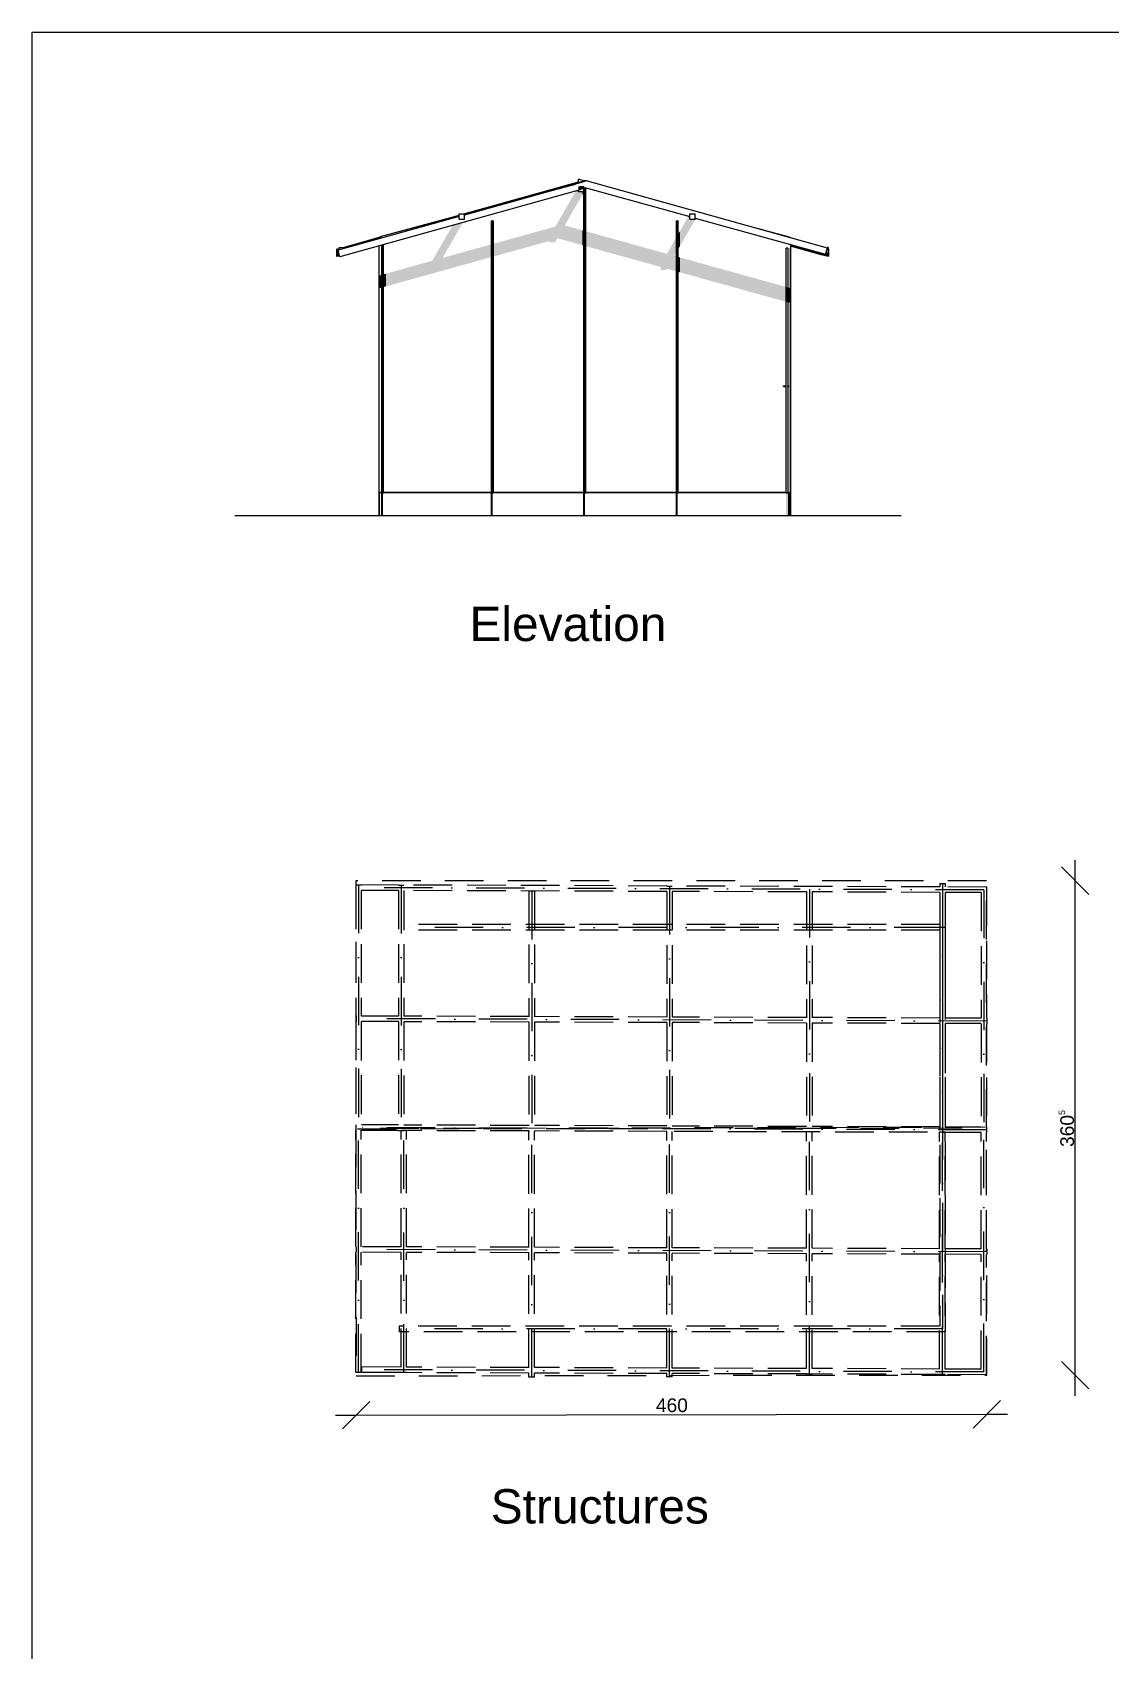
# Model space of a CAD drawing. Extents: x 4998 to 29504, y 981 to 19512.
# Drawn here: x 4998 to 12850, y 7724 to 19512 of the extents above; entities that cross this region are included whole.
import ezdxf

# ---------------------------------------------------------------- set-up
doc = ezdxf.new("R2010")
doc.units = 0
doc.header["$MEASUREMENT"] = 0
for name, pattern in [('Lignes cachées', [391.222223, 282.222223, -109]), ('Points tirets', [670.277762, 352.777767, -176.388884, 0, -141.111112]), ('Tirets', [458.610928, 282.222247, -176.388681])]:
    doc.linetypes.add(name, pattern=pattern)
for name, color, linetype, lineweight in [('A01_Esquisses.A_No_stylo__1', 7, 'Continuous', 5), ('A01_Esquisses.A_No_stylo__10', 134, 'Continuous', 5), ('B08_Murs ext_ Périphériques.B_No_stylo__161', 1, 'Continuous', 15)]:
    doc.layers.add(name, color=color, linetype=linetype, lineweight=lineweight)
for name, color, linetype, lineweight, true_color in [('B03_Constr_ Poteaux.B_No_stylo__189', 7, 'Continuous', 5, 0xb3b3b3), ('B03_Constr_ Poteaux.B_No_stylo__88', 7, 'Continuous', 13, 0xfd4435), ('B08_Murs ext_ Périphériques.B_No_stylo__189', 7, 'Continuous', 5, 0xb3b3b3), ('B08_Murs ext_ Périphériques.B_No_stylo__87', 7, 'Continuous', 13, 0x6a6a6a), ('B17_Toit_ Toitures.B_No_stylo__92', 7, 'Continuous', 13, 0xbf8080), ('C07_2D_ Textes_ Ttes échelle.C_No_stylo__66', 7, 'Continuous', 15, 0x5555ff), ('D01_Cotat_ 1_100.D_No_stylo__45', 7, 'Continuous', 20, 0x40a5ff), ('D01_Cotat_ 1_100.D_No_stylo__66', 7, 'Continuous', 15, 0x5555ff), ('D01_Cotat_ 1_100.D_No_stylo__85', 7, 'Continuous', 13, 0x80c2ff), ('G04_Exter_ Environnement.G_No_stylo__189', 7, 'Continuous', 5, 0xb3b3b3), ('G04_Exter_ Environnement.G_No_stylo__69', 7, 'Continuous', 15, 0x71cebe), ('G04_Exter_ Environnement.G_No_stylo__90', 7, 'Continuous', 13, 0x00bfbf)]:
    doc.layers.add(name, color=color, linetype=linetype, lineweight=lineweight, true_color=true_color)
for name, color, linetype in [('B17_Toit_ Toitures.B', 7, 'Continuous'), ('D01_Cotat_ 1_100.D', 7, 'Continuous'), ('G04_Exter_ Environnement.G', 7, 'Continuous')]:
    doc.layers.add(name, color=color, linetype=linetype)
doc.styles.add('STYLE_GENERE_1', font='arial.ttf')
doc.dimstyles.new('STYLE_GENERE__3', dxfattribs={"dimtxt": 100, "dimasz": 190, "dimexe": 0.18, "dimexo": 1000, "dimgap": 0.09, "dimtad": 1, "dimtih": 1, "dimtoh": 1, "dimdec": 0, "dimlfac": 0.1, "dimzin": 0, "dimdsep": 46, "dimtxsty": 'STYLE_GENERE_1', "dimblk": 'ARROWHEAD_6', "dimblk1": 'ARROWHEAD_6', "dimblk2": 'ARROWHEAD_6', "dimcen": 0.09, "dimse1": 1, "dimse2": 1, "dimclrd": 256, "dimclre": 256, "dimclrt": 256, "dimazin": 0, "dimtfac": 1, "dimtdec": 4, "dimtmove": 0, "dimatfit": 3, "dimfxl": 1, "dimtolj": 1, "dimtzin": 0, "dimarcsym": 0})
doc.dimstyles.new('STYLE_GENERE__4', dxfattribs={"dimtxt": 100, "dimasz": 190, "dimexe": 0.18, "dimexo": 1000, "dimgap": 0.09, "dimtad": 1, "dimdec": 0, "dimlfac": 0.1, "dimzin": 0, "dimdsep": 46, "dimtxsty": 'STYLE_GENERE_1', "dimblk": 'ARROWHEAD_6', "dimblk1": 'ARROWHEAD_6', "dimblk2": 'ARROWHEAD_6', "dimcen": 0.09, "dimse1": 1, "dimse2": 1, "dimclrd": 256, "dimclre": 256, "dimclrt": 256, "dimazin": 0, "dimtfac": 1, "dimtdec": 4, "dimtmove": 0, "dimatfit": 3, "dimfxl": 1, "dimtolj": 1, "dimtzin": 0, "dimarcsym": 0})

# ---------------------------------------------------------------- blocks, each defined once
blk = doc.blocks.new('Toit_1', base_point=(11959, 13325))
at = {"layer": 'B17_Toit_ Toitures.B_No_stylo__92', "linetype": 'Tirets', "flags": 128}
blk.add_lwpolyline([(11959, 13325), (9673, 13323), (7358, 13323), (7358, 11516), (11959, 11522)], close=True, dxfattribs=at)
blk = doc.blocks.new('Toit_2', base_point=(7360, 9713))
at = {"layer": 'B17_Toit_ Toitures.B_No_stylo__92', "linetype": 'Tirets', "flags": 128}
blk.add_lwpolyline([(7360, 9713), (9646, 9717), (11961, 9719), (11959, 11526), (7358, 11516)], close=True, dxfattribs=at)
blk = doc.blocks.new('Poutre_1', base_point=(9646, 9707))
at = {"layer": 'G04_Exter_ Environnement.G_No_stylo__69', "linetype": 'Points tirets'}
blk.add_line((9646, 9707), (9646, 11496), dxfattribs=at)
at = {"layer": 'G04_Exter_ Environnement.G_No_stylo__90', "linetype": 'Lignes cachées'}
for p, q in [((9626, 10647), (9626, 11496)), ((9666, 10647), (9666, 11496)), ((9626, 9770), (9626, 10607)), ((9666, 9770), (9666, 10607)), ((9626, 9707), (9626, 9730)), ((9666, 9707), (9626, 9707)), ((9666, 9707), (9666, 9730))]:
    blk.add_line(p, q, dxfattribs=at)
blk = doc.blocks.new('Poutre_2', base_point=(8641, 9705))
at = {"layer": 'G04_Exter_ Environnement.G_No_stylo__69', "linetype": 'Points tirets'}
blk.add_line((8641, 9705), (8641, 11494), dxfattribs=at)
at = {"layer": 'G04_Exter_ Environnement.G_No_stylo__90', "linetype": 'Lignes cachées'}
for p, q in [((8621, 10651), (8621, 11494)), ((8661, 10651), (8661, 11494)), ((8621, 9774), (8621, 10611)), ((8661, 9774), (8661, 10611)), ((8621, 9705), (8621, 9734)), ((8661, 9705), (8621, 9705)), ((8661, 9705), (8661, 9734))]:
    blk.add_line(p, q, dxfattribs=at)
blk = doc.blocks.new('Poutre_3', base_point=(10666, 9727))
at = {"layer": 'G04_Exter_ Environnement.G_No_stylo__69', "linetype": 'Points tirets'}
blk.add_line((10666, 9727), (10666, 11494), dxfattribs=at)
at = {"layer": 'G04_Exter_ Environnement.G_No_stylo__90', "linetype": 'Lignes cachées'}
for p, q in [((10646, 10644), (10646, 11494)), ((10686, 11494), (10646, 11494)), ((10686, 10644), (10686, 11494)), ((10646, 9767), (10646, 10604)), ((10686, 9767), (10686, 10604)), ((10646, 9727), (10646, 9727)), ((10686, 9727), (10646, 9727))]:
    blk.add_line(p, q, dxfattribs=at)
blk = doc.blocks.new('Poutre_4', base_point=(7708, 9737))
at = {"layer": 'G04_Exter_ Environnement.G_No_stylo__69', "linetype": 'Points tirets'}
blk.add_line((7708, 9737), (7708, 11504), dxfattribs=at)
at = {"layer": 'G04_Exter_ Environnement.G_No_stylo__90', "linetype": 'Lignes cachées'}
for p, q in [((7688, 10654), (7688, 11504)), ((7728, 11504), (7688, 11504)), ((7728, 10654), (7728, 11504)), ((7688, 9777), (7688, 10614)), ((7728, 9777), (7728, 10614)), ((7688, 9737), (7688, 9737)), ((7728, 9737), (7688, 9737))]:
    blk.add_line(p, q, dxfattribs=at)
blk = doc.blocks.new('Poutre_5', base_point=(7378, 9737))
at = {"layer": 'G04_Exter_ Environnement.G_No_stylo__69', "linetype": 'Points tirets'}
blk.add_line((7378, 9737), (7378, 11505), dxfattribs=at)
at = {"layer": 'G04_Exter_ Environnement.G_No_stylo__90', "linetype": 'Lignes cachées'}
for p, q in [((7358, 10655), (7358, 11505)), ((7398, 10655), (7398, 11505)), ((7358, 9737), (7358, 10615)), ((7398, 9737), (7398, 10615)), ((7398, 9737), (7358, 9737))]:
    blk.add_line(p, q, dxfattribs=at)
blk = doc.blocks.new('Poutre_6', base_point=(11637, 9723))
at = {"layer": 'G04_Exter_ Environnement.G_No_stylo__69', "linetype": 'Points tirets'}
blk.add_line((11637, 9723), (11637, 11490), dxfattribs=at)
at = {"layer": 'G04_Exter_ Environnement.G_No_stylo__90', "linetype": 'Lignes cachées'}
for p, q in [((11617, 10640), (11617, 11490)), ((11657, 11490), (11617, 11490)), ((11657, 10640), (11657, 11490)), ((11617, 9763), (11617, 10600)), ((11657, 9763), (11657, 10600)), ((11617, 9723), (11617, 9723)), ((11657, 9723), (11617, 9723))]:
    blk.add_line(p, q, dxfattribs=at)
blk = doc.blocks.new('Poutre_7', base_point=(11939, 9742))
at = {"layer": 'G04_Exter_ Environnement.G_No_stylo__69', "linetype": 'Points tirets'}
blk.add_line((11939, 9742), (11939, 11515), dxfattribs=at)
at = {"layer": 'G04_Exter_ Environnement.G_No_stylo__90', "linetype": 'Lignes cachées'}
for p, q in [((11919, 10639), (11919, 11488)), ((11959, 10639), (11959, 11487)), ((11919, 9762), (11919, 10599)), ((11959, 9722), (11959, 10599))]:
    blk.add_line(p, q, dxfattribs=at)
blk.add_point((11959, 9722), dxfattribs=at)
blk = doc.blocks.new('Poutre_8', base_point=(11959, 11507))
at = {"layer": 'G04_Exter_ Environnement.G_No_stylo__69', "linetype": 'Points tirets'}
blk.add_line((11959, 11507), (7358, 11524), dxfattribs=at)
at = {"layer": 'G04_Exter_ Environnement.G_No_stylo__90', "linetype": 'Lignes cachées'}
for p, q in [((7358, 11544), (7358, 11504)), ((7668, 11543), (7398, 11543)), ((7668, 11503), (7398, 11503)), ((8621, 11539), (7708, 11542)), ((8621, 11499), (7708, 11502)), ((9626, 11536), (8661, 11539)), ((9626, 11496), (8661, 11499)), ((10646, 11532), (9666, 11535)), ((11919, 11488), (9666, 11495)), ((11617, 11529), (10686, 11532)), ((11919, 11528), (11657, 11528)), ((11959, 11527), (11959, 11487))]:
    blk.add_line(p, q, dxfattribs=at)
blk = doc.blocks.new('Poutre_9', base_point=(11939, 9742))
at = {"layer": 'G04_Exter_ Environnement.G_No_stylo__69', "linetype": 'Points tirets'}
blk.add_line((11939, 9742), (7398, 9758), dxfattribs=at)
at = {"layer": 'G04_Exter_ Environnement.G_No_stylo__90', "linetype": 'Lignes cachées'}
for p, q in [((7688, 9777), (7398, 9778)), ((7398, 9778), (7398, 9738)), ((7688, 9737), (7398, 9738)), ((8621, 9774), (7728, 9777)), ((8621, 9734), (7728, 9737)), ((9626, 9770), (8661, 9774)), ((9626, 9730), (8661, 9734)), ((10646, 9767), (9666, 9770)), ((10646, 9727), (9666, 9730)), ((11617, 9763), (10686, 9767)), ((11617, 9723), (10686, 9727)), ((11919, 9762), (11657, 9763)), ((11959, 9722), (11657, 9723))]:
    blk.add_line(p, q, dxfattribs=at)
blk = doc.blocks.new('Poutre_10', base_point=(7378, 13295))
at = {"layer": 'G04_Exter_ Environnement.G_No_stylo__69', "linetype": 'Points tirets'}
blk.add_line((7378, 13295), (7378, 11505), dxfattribs=at)
at = {"layer": 'G04_Exter_ Environnement.G_No_stylo__90', "linetype": 'Lignes cachées'}
for p, q in [((7358, 13295), (7358, 13294)), ((7358, 13295), (7398, 13295)), ((7358, 13254), (7358, 12338)), ((7398, 13295), (7398, 13294)), ((7398, 13254), (7398, 12337)), ((7358, 12298), (7358, 11544)), ((7398, 12297), (7398, 11543))]:
    blk.add_line(p, q, dxfattribs=at)
blk = doc.blocks.new('Poutre_11', base_point=(7688, 13293))
at = {"layer": 'G04_Exter_ Environnement.G_No_stylo__69', "linetype": 'Points tirets'}
blk.add_line((7688, 13293), (7688, 11504), dxfattribs=at)
at = {"layer": 'G04_Exter_ Environnement.G_No_stylo__90', "linetype": 'Lignes cachées'}
for p, q in [((7668, 13293), (7708, 13293)), ((7668, 13253), (7668, 12337)), ((7708, 13293), (7708, 13293)), ((7708, 13253), (7708, 12336)), ((7668, 12297), (7668, 11543)), ((7708, 12296), (7708, 11542)), ((7668, 11504), (7708, 11504))]:
    blk.add_line(p, q, dxfattribs=at)
blk = doc.blocks.new('Poutre_12', base_point=(8641, 13250))
at = {"layer": 'G04_Exter_ Environnement.G_No_stylo__69', "linetype": 'Points tirets'}
blk.add_line((8641, 13250), (8641, 11494), dxfattribs=at)
at = {"layer": 'G04_Exter_ Environnement.G_No_stylo__90', "linetype": 'Lignes cachées'}
for p, q in [((8621, 13250), (8621, 12333)), ((8621, 13250), (8661, 13250)), ((8661, 13250), (8661, 12333)), ((8621, 12293), (8621, 11539)), ((8661, 12293), (8661, 11539)), ((8621, 11499), (8621, 11494)), ((8661, 11499), (8661, 11494))]:
    blk.add_line(p, q, dxfattribs=at)
blk = doc.blocks.new('Poutre_13', base_point=(9646, 13285))
at = {"layer": 'G04_Exter_ Environnement.G_No_stylo__69', "linetype": 'Points tirets'}
blk.add_line((9646, 13285), (9646, 11496), dxfattribs=at)
at = {"layer": 'G04_Exter_ Environnement.G_No_stylo__90', "linetype": 'Lignes cachées'}
for p, q in [((9626, 13285), (9666, 13285)), ((9626, 13246), (9626, 12330)), ((9666, 13246), (9666, 12330)), ((9626, 12290), (9626, 11536)), ((9666, 12290), (9666, 11535))]:
    blk.add_line(p, q, dxfattribs=at)
blk = doc.blocks.new('Poutre_14', base_point=(10666, 13263))
at = {"layer": 'G04_Exter_ Environnement.G_No_stylo__69', "linetype": 'Points tirets'}
blk.add_line((10666, 13263), (10666, 11501), dxfattribs=at)
at = {"layer": 'G04_Exter_ Environnement.G_No_stylo__90', "linetype": 'Lignes cachées'}
for p, q in [((10646, 13243), (10646, 12326)), ((10686, 13243), (10686, 12326)), ((10646, 12286), (10646, 11532)), ((10686, 12286), (10686, 11532))]:
    blk.add_line(p, q, dxfattribs=at)
blk.add_point((10646, 13243), dxfattribs=at)
blk = doc.blocks.new('Poutre_15', base_point=(11637, 13304))
at = {"layer": 'G04_Exter_ Environnement.G_No_stylo__69', "linetype": 'Points tirets'}
blk.add_line((11637, 13304), (11637, 11495), dxfattribs=at)
at = {"layer": 'G04_Exter_ Environnement.G_No_stylo__90', "linetype": 'Lignes cachées'}
for p, q in [((11617, 13304), (11617, 13279)), ((11617, 13304), (11657, 13304)), ((11617, 13239), (11617, 12323)), ((11657, 13304), (11657, 13279)), ((11657, 13239), (11657, 12323)), ((11617, 12283), (11617, 11529)), ((11657, 12283), (11657, 11528))]:
    blk.add_line(p, q, dxfattribs=at)
blk = doc.blocks.new('Poutre_16', base_point=(11939, 13258))
at = {"layer": 'G04_Exter_ Environnement.G_No_stylo__69', "linetype": 'Points tirets'}
blk.add_line((11939, 13258), (11939, 11515), dxfattribs=at)
at = {"layer": 'G04_Exter_ Environnement.G_No_stylo__90', "linetype": 'Lignes cachées'}
for p, q in [((11919, 13238), (11919, 12322)), ((11959, 13278), (11959, 12321)), ((11919, 12282), (11919, 11515)), ((11959, 12281), (11959, 11515))]:
    blk.add_line(p, q, dxfattribs=at)
blk.add_point((11959, 13278), dxfattribs=at)
blk = doc.blocks.new('Poutre_17', base_point=(11939, 13258))
at = {"layer": 'G04_Exter_ Environnement.G_No_stylo__69', "linetype": 'Points tirets'}
blk.add_line((11939, 13258), (7358, 13274), dxfattribs=at)
at = {"layer": 'G04_Exter_ Environnement.G_No_stylo__90', "linetype": 'Lignes cachées'}
for p, q in [((7358, 13294), (7358, 13254)), ((7668, 13293), (7398, 13294)), ((7668, 13253), (7398, 13254)), ((9626, 13286), (7708, 13293)), ((9626, 13246), (7708, 13253)), ((11617, 13279), (9666, 13286)), ((10646, 13243), (9666, 13246)), ((11617, 13239), (10686, 13243)), ((11959, 13278), (11657, 13279)), ((11919, 13238), (11657, 13239))]:
    blk.add_line(p, q, dxfattribs=at)
blk = doc.blocks.new('Poutre_18', base_point=(11960, 10619))
at = {"layer": 'G04_Exter_ Environnement.G_No_stylo__69', "linetype": 'Points tirets'}
blk.add_line((11960, 10619), (7359, 10635), dxfattribs=at)
at = {"layer": 'G04_Exter_ Environnement.G_No_stylo__90', "linetype": 'Lignes cachées'}
for p, q in [((7359, 10655), (7359, 10615)), ((7688, 10654), (7398, 10655)), ((7688, 10614), (7398, 10615)), ((8621, 10651), (7728, 10654)), ((8621, 10611), (7728, 10614)), ((9626, 10647), (8661, 10651)), ((9626, 10607), (8661, 10611)), ((10646, 10644), (9666, 10647)), ((11617, 10640), (10686, 10644)), ((11919, 10639), (11657, 10640)), ((11960, 10639), (11960, 10599)), ((10646, 10604), (9666, 10607)), ((11617, 10600), (10686, 10604)), ((11919, 10599), (11657, 10600))]:
    blk.add_line(p, q, dxfattribs=at)
blk = doc.blocks.new('Poutre_19', base_point=(11960, 12301))
at = {"layer": 'G04_Exter_ Environnement.G_No_stylo__69', "linetype": 'Points tirets'}
blk.add_line((11960, 12301), (7359, 12318), dxfattribs=at)
at = {"layer": 'G04_Exter_ Environnement.G_No_stylo__90', "linetype": 'Lignes cachées'}
for p, q in [((7359, 12338), (7359, 12298)), ((7668, 12337), (7398, 12337)), ((7668, 12297), (7398, 12297)), ((8621, 12333), (7708, 12336)), ((8621, 12293), (7708, 12296)), ((9626, 12330), (8661, 12333)), ((9626, 12290), (8661, 12293)), ((10646, 12326), (9666, 12330)), ((10646, 12286), (9666, 12290)), ((11617, 12323), (10686, 12326)), ((11617, 12283), (10686, 12286)), ((11919, 12322), (11657, 12323)), ((11919, 12282), (11657, 12283)), ((11960, 12321), (11960, 12281))]:
    blk.add_line(p, q, dxfattribs=at)
blk = doc.blocks.new('Poutre_20', base_point=(11638, 12984))
at = {"layer": 'G04_Exter_ Environnement.G_No_stylo__69', "linetype": 'Points tirets'}
blk.add_line((11638, 12984), (7708, 12984), dxfattribs=at)
at = {"layer": 'G04_Exter_ Environnement.G_No_stylo__90', "linetype": 'Lignes cachées'}
for p, q in [((11618, 13004), (7708, 13004)), ((7708, 13004), (7708, 12964)), ((11618, 13004), (11618, 12985)), ((11618, 12964), (7708, 12964))]:
    blk.add_line(p, q, dxfattribs=at)
blk = doc.blocks.new('Poutre_21', base_point=(11637, 10056))
at = {"layer": 'G04_Exter_ Environnement.G_No_stylo__69', "linetype": 'Points tirets'}
blk.add_line((11637, 10056), (7673, 10056), dxfattribs=at)
at = {"layer": 'G04_Exter_ Environnement.G_No_stylo__90', "linetype": 'Lignes cachées'}
for p, q in [((11617, 10076), (7673, 10076)), ((7673, 10076), (7673, 10036)), ((11657, 10036), (7673, 10036))]:
    blk.add_line(p, q, dxfattribs=at)
blk = doc.blocks.new('Poutre_22', base_point=(11638, 12985))
at = {"layer": 'G04_Exter_ Environnement.G_No_stylo__69', "linetype": 'Points tirets'}
blk.add_line((11638, 12985), (11637, 10056), dxfattribs=at)
at = {"layer": 'G04_Exter_ Environnement.G_No_stylo__90', "linetype": 'Lignes cachées'}
for p, q in [((11618, 12985), (11658, 12985)), ((11658, 12985), (11657, 10036)), ((11618, 12964), (11617, 10076))]:
    blk.add_line(p, q, dxfattribs=at)
blk = doc.blocks.new('*D96')
at = {"layer": 'D01_Cotat_ 1_100.D_No_stylo__45', "linetype": 'Continuous'}
for p, q in [((12706, 13225), (12506, 13425)), ((12506, 9819), (12706, 9619))]:
    blk.add_line(p, q, dxfattribs=at)
at = {"layer": 'D01_Cotat_ 1_100.D_No_stylo__85', "linetype": 'Continuous'}
for p, q in [((12606, 13325), (12606, 13475)), ((12606, 9719), (12606, 13325)), ((12606, 9569), (12606, 9719))]:
    blk.add_line(p, q, dxfattribs=at)
at = {"layer": 'D01_Cotat_ 1_100.D_No_stylo__66', "insert": (12486, 11383), "char_height": 100, "attachment_point": 1, "rotation": 90, "style": 'STYLE_GENERE_1'}
blk.add_mtext('{360\\H0.660000x;\\A1{\\H0.7x;\\S5^  ;}}', dxfattribs=at)
blk = doc.blocks.new('ARROWHEAD_6')
at = {"color": 0, "linetype": 'Continuous', "lineweight": 0}
for p, q in [((0, 0), (-1, 0)), ((-0.5, -0.5), (0.5, 0.5))]:
    blk.add_line(p, q, dxfattribs=at)
blk = doc.blocks.new('*D97')
at = {"layer": 'D01_Cotat_ 1_100.D_No_stylo__45', "linetype": 'Continuous'}
for p, q in [((7460, 9527), (7260, 9327)), ((11861, 9332), (12061, 9533))]:
    blk.add_line(p, q, dxfattribs=at)
at = {"layer": 'D01_Cotat_ 1_100.D_No_stylo__85', "linetype": 'Continuous'}
for p, q in [((7360, 9427), (11961, 9433)), ((11961, 9433), (12111, 9433)), ((7210, 9426), (7360, 9427))]:
    blk.add_line(p, q, dxfattribs=at)
at = {"layer": 'D01_Cotat_ 1_100.D_No_stylo__66', "insert": (9547, 9549), "char_height": 100, "attachment_point": 1, "rotation": 0.073, "style": 'STYLE_GENERE_1'}
blk.add_mtext('{460}', dxfattribs=at)

msp = doc.modelspace()

# ---------------------------------------------------------------- hatches: boundary and pattern name
at = {"layer": 'B03_Constr_ Poteaux.B_No_stylo__189', "linetype": 'Continuous', "lineweight": 0, "true_color": 0x595959}
for points in [[(9021.2, 17299.5), (9026.6, 17296.5), (9026.6, 18370.8), (9022.7, 18369.7), (9022.7, 18348.2), (9021.6, 18348.2), (9021.2, 18348.2)], [(9021.2, 18348.2), (9021.2, 18345.6), (9021.2, 18345.7), (9021.2, 18348.2)], [(8346.9, 18138.2), (8346.9, 17686.3), (8352.3, 17683.3), (8352.3, 17874.3), (8354.9, 17875), (8354.9, 17967.9), (8352.3, 17967.2), (8352.3, 18138.2)], [(9021.2, 18065.1), (9021.2, 18065.1), (9021.2, 17956.6), (9021.2, 17956.6)], [(9029.2, 18062.8), (9026.6, 18063.6), (9026.6, 17955.1), (9029.2, 17954.3)], [(9029.2, 17954.3), (9034.6, 17952.9), (9034.6, 18061.4), (9029.2, 18062.8)], [(9034.6, 18061.4), (9034.6, 17952.9), (9034.7, 17952.8), (9034.7, 18061.3)], [(9701.7, 18138.2), (9701.7, 17917.1), (9704.3, 17921.7), (9704.3, 18031), (9701.7, 18026.5)], [(9704.3, 17921.7), (9709.7, 17931), (9709.7, 18040.4), (9704.3, 18031)], [(9709.7, 17931), (9709.7, 17931.1), (9709.7, 18040.5), (9709.7, 18040.4)], [(7527.9, 17938.2), (7527.9, 17938.2), (7527.9, 15988.2), (7527.9, 15988.2), (7527.9, 16155.2)], [(7552, 17961.1), (7552, 17849.6)], [(8346.8, 17965.7), (8346.8, 17872.8), (8346.9, 17872.8), (8346.9, 17965.7)], [(8354.9, 17967.9), (8354.9, 17875), (8360.3, 17876.5), (8360.3, 17969.5)], [(8360.3, 17969.5), (8360.3, 17876.5), (8360.4, 17876.5), (8360.4, 17969.5)], [(9696.2, 17907.7), (9696.3, 17907.8), (9696.3, 18017.2), (9696.2, 18017.1)], [(9696.3, 16356.7), (9701.7, 16353.6), (9701.7, 18026.5), (9696.3, 18017.2)], [(7546.6, 17852.7), (7552, 17849.6), (7552, 17849.6)], [(7552, 17849.6), (7552, 17586.7), (7552, 17651.9), (7554.6, 17652.6), (7554.6, 17745.5), (7552, 17744.8)], [(9696.2, 17769), (9696.3, 17769), (9696.3, 17877.5), (9696.2, 17877.5)], [(9704.3, 17875.2), (9701.7, 17876), (9701.7, 17767.5), (9704.3, 17766.7)], [(9709.7, 17873.8), (9704.3, 17875.2), (9704.3, 17766.7), (9709.7, 17765.3)], [(9709.7, 17765.3), (9709.7, 17765.2), (9709.7, 17873.7), (9709.7, 17873.8)], [(7546.5, 17743.3), (7546.5, 17650.4), (7546.6, 17650.4), (7546.6, 17743.4)], [(7546.6, 17650.4), (7552, 17651.9), (7552, 17744.8), (7546.6, 17743.4)], [(7554.6, 17652.6), (7560, 17654.1), (7560, 17747.1), (7554.6, 17745.5)], [(7560.1, 17747.1), (7560, 17747.1), (7560, 17654.1), (7560.1, 17654.1)], [(8346.9, 17393.6), (8352.3, 17390.6), (8352.3, 17683.2), (8346.9, 17686.3)], [(7552, 17586.6), (7546.6, 17589.7), (7552, 17586.6)], [(7552, 17586.6), (7552, 17201.6)], [(10496.1, 17546.7), (10509.5, 17543), (10509.5, 17651.5), (10496.1, 17655.2)], [(10527.9, 17541.7), (10527.9, 17432.3), (10528.4, 17433.2), (10528.4, 17542.6)], [(8346.9, 17130.7), (8352.3, 17127.6), (8352.3, 17390.5), (8346.9, 17393.6)], [(9026.6, 17296.5), (9026.6, 17003.8)], [(7546.6, 17204.7), (7552, 17201.6), (7552, 17201.6)], [(7552, 17201.6), (7552, 16932.3)], [(8346.9, 16745.6), (8352.3, 16742.6), (8352.3, 17127.6), (8346.9, 17130.7)], [(9026.6, 17003.8), (9021.2, 17006.8), (9026.6, 17003.8)], [(9026.6, 17003.8), (9026.6, 16740.8)], [(7546.6, 16935.3), (7552, 16932.2), (7552, 16932.3)], [(7552, 16932.2), (7552, 16399.9)], [(9021.2, 16358.9), (9026.6, 16355.8), (9026.6, 16740.8), (9021.2, 16743.9)], [(7552, 16399.8), (7546.6, 16402.9), (7546.6, 16155.2), (7552, 16155.2)], [(9026.6, 16355.8), (9026.6, 16155.2)], [(9701.7, 16353.6), (9701.7, 16155.2)], [(7533.3, 16153.2), (7535, 16153.2), (7535, 16155.2), (7533.3, 16155.2)], [(7545.6, 16155.2), (7535, 16155.2), (7535, 16153.2), (7543.8, 16153.2), (7545.6, 16154.5)], [(7545.6, 16155.2), (7545.6, 16154.5), (7546.2, 16155), (7546.2, 16155.2)], [(7546.2, 16155.2), (7546.2, 16155), (7546.5, 16155.2)], [(7546.6, 16153.2), (7552, 16153.2), (7552, 16153.2)], [(7554.6, 16153.2), (7552, 16153.2), (7552, 16139.7), (7552, 16153.2), (7554.6, 16153.2)], [(7560, 16153.2), (7554.6, 16153.2), (7554.6, 16153.2)], [(7561, 16155.2), (7560.1, 16155.2), (7561, 16154.5)], [(7571.6, 16155.2), (7561, 16155.2), (7561, 16154.5), (7562.8, 16153.2), (7571.6, 16153.2)], [(7571.6, 16155.2), (7571.6, 16153.2), (7578.3, 16153.2), (7578.3, 16155.2)], [(8328.6, 16155.2), (8328.6, 16153.2), (8335.3, 16153.2), (8335.3, 16155.2)], [(8345.9, 16155.2), (8335.3, 16155.2), (8335.3, 16153.2), (8344.1, 16153.2), (8345.9, 16154.5)], [(8346.8, 16155.2), (8345.9, 16155.2), (8345.9, 16154.5)], [(8346.9, 16153.2), (8354.9, 16153.2), (8354.9, 16153.2)], [(8354.9, 16153.2), (8360.3, 16153.2), (8354.9, 16153.2)], [(8361.3, 16155.2), (8360.4, 16155.2), (8361.3, 16154.5)], [(8371.9, 16155.2), (8361.3, 16155.2), (8361.3, 16154.5), (8363.1, 16153.2), (8371.9, 16153.2)], [(8371.9, 16155.2), (8371.9, 16153.2), (8378.6, 16153.2), (8378.6, 16155.2)], [(9002.9, 16155.2), (9002.9, 16153.2), (9009.6, 16153.2), (9009.6, 16155.2)], [(9002.9, 16153.2), (9002.9, 16153.2), (9002.9, 16155.2), (9002.9, 16155.2)], [(9020.2, 16155.2), (9009.6, 16155.2), (9009.6, 16153.2), (9018.4, 16153.2), (9020.2, 16154.5)], [(9021.2, 16155.2), (9020.2, 16155.2), (9020.2, 16154.5)], [(9021.2, 16153.2), (9026.6, 16153.2), (9026.6, 16153.2)], [(9029.2, 16153.2), (9026.6, 16153.2), (9026.6, 16086.5), (9026.6, 16153.2), (9029.2, 16153.2)], [(9034.6, 16153.2), (9029.2, 16153.2), (9029.2, 16153.2)], [(9035.6, 16155.2), (9034.7, 16155.2), (9035.6, 16154.5)], [(9046.2, 16155.2), (9035.6, 16155.2), (9035.6, 16154.5), (9037.5, 16153.2), (9046.2, 16153.2)], [(9046.2, 16155.2), (9046.2, 16153.2), (9052.9, 16153.2), (9052.9, 16155.2)], [(9678, 16155.2), (9678, 16153.2), (9684.7, 16153.2), (9684.7, 16155.2)], [(9695.3, 16155.2), (9684.7, 16155.2), (9684.7, 16153.2), (9693.4, 16153.2), (9695.3, 16154.5)], [(9696.2, 16155.2), (9695.3, 16155.2), (9695.3, 16154.5)], [(9696.3, 15988.2), (9701.7, 15988.2), (9701.7, 16153.2), (9696.3, 16153.2)], [(9704.3, 16153.2), (9701.7, 16153.2), (9701.7, 16153.2), (9704.3, 16153.2)], [(9704.3, 16153.2), (9709.7, 16153.2), (9704.3, 16153.2)], [(9710.7, 16155.2), (9709.7, 16155.2), (9710.7, 16154.5)], [(9721.3, 16155.2), (9710.7, 16155.2), (9710.7, 16154.5), (9712.5, 16153.2), (9721.3, 16153.2)], [(9721.3, 16155.2), (9721.3, 16153.2), (9728, 16153.2), (9728, 16155.2)], [(10477.8, 16155.2), (10477.8, 16153.2), (10484.5, 16153.2), (10484.5, 16155.2)], [(10484.5, 16155.2), (10484.5, 16153.2), (10493.4, 16153.2), (10495.2, 16154.5), (10495.2, 16155.2)], [(10495.2, 16154.5), (10496.1, 16155.2), (10495.2, 16155.2)], [(10509.5, 16155.2), (10510.5, 16154.5), (10510.5, 16155.2)], [(10510.5, 16154.5), (10512.2, 16153.2), (10517.9, 16153.2), (10517.9, 16155.2), (10510.5, 16155.2)], [(10516.7, 15988.2), (10517.9, 15988.2), (10517.9, 16153.2), (10516.7, 16153.2)], [(7546.6, 15988.2), (7552, 15988.2), (7552, 16139.7), (7546.6, 16142.7)], [(9026.6, 16086.4), (9021.2, 16089.5), (9026.6, 16086.4)], [(9026.6, 16086.4), (9026.6, 15988.2)]]:
    msp.add_hatch(color=251, dxfattribs=at).paths.add_polyline_path(points, flags=0)
at = {"layer": 'B08_Murs ext_ Périphériques.B_No_stylo__189', "linetype": 'Continuous', "lineweight": 0, "true_color": 0x595959}
for points in [[(8360.4, 17969.5), (8360.4, 17876.5), (8770.7, 17990.5), (8770.7, 17980.5), (8810.6, 17980.3), (8827.9, 18010.3), (9009.6, 17959.8), (9009.6, 18068.3), (8881.8, 18103.8), (9009.6, 18325.6), (9009.6, 18348.2), (8981.6, 18348.2), (8981.6, 18358.3), (8962.4, 18353), (8813.9, 18095.5)], [(9009.6, 18348.2), (9009.6, 18325.6), (9021.2, 18345.6), (9021.2, 18348.2)], [(8099.2, 18165), (8111.6, 18168.4), (8111.6, 18176.9), (8105.1, 18175.2)], [(9784.8, 18170.8), (9723, 18063.5), (9723, 17954.1), (9834.9, 18148.2), (9833.8, 18148.2), (9793.8, 18148.2), (9793.8, 18168.3)], [(7577.9, 17752), (7577.9, 17659.1), (8346.8, 17872.8), (8346.8, 17965.7), (7990.3, 17866.6), (8138.7, 18124.1), (8063.6, 18103.2), (7915.2, 17845.7)], [(9021.2, 18065.1), (9009.6, 18068.3), (9009.6, 17959.8), (9021.2, 17956.6)], [(9034.7, 17952.8), (9582.2, 17800.6), (9582.2, 17779.3), (9622.1, 17779.1), (9627.3, 17788.1), (9696.2, 17769), (9696.2, 17877.5), (9681.2, 17881.6), (9696.2, 17907.7), (9696.2, 18017.1), (9626.9, 17896.8), (9034.7, 18061.3)], [(9709.7, 18040.5), (9709.7, 17931.1), (9723, 17954.1), (9723, 18063.5)], [(9709.7, 17765.2), (9723, 17761.5), (9723, 17870), (9709.7, 17873.7)], [(9723, 17870), (9723, 17761.5), (10496.1, 17546.7), (10496.1, 17655.2)], [(7527.9, 17738.1), (7527.9, 17645.2), (7546.2, 17650.3), (7546.2, 17743.2)], [(7546.2, 17743.2), (7546.2, 17650.3), (7546.5, 17650.4), (7546.5, 17743.3)], [(7560.1, 17747.1), (7560.1, 17654.1), (7577.9, 17659.1), (7577.9, 17752)], [(10509.5, 17651.5), (10509.5, 17543), (10517.9, 17540.6), (10517.9, 17649.1)], [(10527.9, 17646.4), (10517.9, 17649.1), (10517.9, 17540.6), (10527.9, 17537.8)], [(10476.6, 16933.3), (10476.5, 16928.2), (10496.1, 16928.2), (10476.6, 16928.2)], [(10509.5, 16928.2), (10516.5, 16928.2)], [(7533.3, 16155.2), (7527.9, 16155.2), (7527.9, 16153.2), (7533.3, 16153.2)], [(7546.6, 16142.8), (7546.5, 16142.8), (7546.6, 16142.7), (7546.6, 15988.2), (7546.6, 15988.2), (7546.6, 16153.2), (7546.6, 16153.2)], [(7709.5, 16155.2), (7708.3, 16153.2), (7771.4, 16153.2), (7772.5, 16155.2)], [(8346.9, 16153.2), (8346.9, 15988.2), (8346.9, 15988.2), (8346.9, 16153.2)], [(8628.8, 16153.2), (8691.9, 16153.2), (8693, 16155.2), (8629.9, 16155.2)], [(9000.2, 16155.2), (9000.2, 16153.2), (9002.9, 16153.2), (9002.9, 16155.2)], [(9021.2, 16089.6), (9021.2, 16089.6), (9021.2, 16089.5), (9021.2, 15988.2), (9021.2, 15988.2), (9021.2, 16153.2), (9021.2, 16153.2)], [(9466.5, 16155.2), (9465.4, 16153.2), (9678, 16153.2), (9678, 16155.2)], [(9696.3, 16153.2), (9696.3, 15988.2), (9696.3, 15988.2), (9696.3, 16153.2)], [(9728, 16155.2), (9728, 16153.2), (10477.8, 16153.2), (10477.8, 16155.2)], [(10496.1, 15988.2), (10509.5, 15988.2), (10509.5, 16153.2), (10496.1, 16153.2)], [(7560.1, 16135), (7560, 16135.1), (7560, 16135)], [(9034.7, 16081.8), (9034.6, 16081.9), (9034.6, 16081.8)]]:
    msp.add_hatch(color=251, dxfattribs=at).paths.add_polyline_path(points, flags=0)
at = {"layer": 'G04_Exter_ Environnement.G_No_stylo__189', "linetype": 'Continuous', "lineweight": 0, "true_color": 0x595959}
for points in [[(8346.9, 18239.9), (8961.4, 18404.6), (8961.6, 18404.7)], [(8981.7, 18388.3), (8981.7, 18358.3), (9009.6, 18366.1), (9009.6, 18388.2)], [(9021.6, 18388.1), (9009.6, 18388.2), (9009.6, 18366.1), (9021.6, 18369.4)], [(9021.6, 18369.4), (9021.6, 18360.7), (9021.7, 18360.7), (9021.7, 18348.2), (9022, 18348.2), (9021.9, 18369.5)], [(8110.9, 18168.3), (8110.9, 18147.1), (8150.8, 18146.9), (8151.6, 18148.2), (8151.6, 18179.6), (8151.6, 18148.2), (8111.6, 18148.2), (8111.6, 18168.4)], [(8305.1, 18228.8), (8346.9, 18239.9), (8305.4, 18228.8)], [(9793.2, 18187.1), (9793.2, 18168.4), (9793.8, 18168.3), (9793.8, 18188.2)], [(9833.8, 18188.2), (9833.8, 18157.2)], [(9833.8, 18157.1), (9833.8, 18148.2), (9834.1, 18148.2), (9834.1, 18157.1)], [(7229.6, 17918.9), (7219, 17900.4), (7219, 17878.4), (7235.7, 17883), (7235.7, 17897.4), (7234.5, 17901.4), (7234.5, 17901.4), (7234.5, 17901.5)], [(7232.7, 17924.2), (7234.5, 17924.7), (7234.5, 17927.4)], [(7234.5, 17924.7), (7274.7, 17935.9)], [(7275.6, 17936.1), (7275.6, 17941.4)], [(7537.9, 18015.6), (7537.1, 18015.3), (7537.1, 18008.8), (7537.9, 18009)], [(10729.1, 17902.9), (10783.5, 17887.8), (10791.6, 17901.8), (10791.6, 17920), (10791.5, 17919.8), (10791.5, 17901.7), (10790.4, 17901.7), (10786.5, 17901.7), (10784.1, 17893.1), (10753.1, 17901.7), (10750.5, 17901.7), (10750.5, 17902.4), (10731.8, 17907.6)], [(10791.6, 17920.3), (10791.6, 17920), (10791.6, 17901.7), (10791.6, 17901.7)], [(10805.4, 17933.6), (10805.4, 17901.7), (10805.5, 17901.7), (10805.5, 17933.7)], [(10805.4, 17901.7), (10805.4, 17901.8), (10805.4, 17933.6), (10805.4, 17933.6)], [(7219, 17894.3), (7217.3, 17891.5), (7217.3, 17878.4), (7219, 17878.9)], [(7234.5, 17901.5), (7234.5, 17901.4), (7234.5, 17901.4)], [(7235.7, 17879.7), (7240.3, 17880.9), (7235.7, 17897.4)], [(10730.1, 17898.7), (10784.5, 17883.6), (10786.4, 17887), (10732.1, 17902.1)], [(10732.4, 17896.5), (10786.8, 17881.4), (10787.6, 17882.7), (10733.2, 17897.8)], [(10735.5, 17895.6), (10735.3, 17895.2), (10762.1, 17887.8), (10762.1, 17888.2)], [(10750.5, 17901.7), (10753.1, 17901.7), (10750.5, 17902.4)], [(10795, 17901.7), (10791.6, 17901.7), (10791.6, 17891.5), (10792.5, 17891.3), (10797.5, 17900), (10797.5, 17901.7)], [(10802, 17901.7), (10797.5, 17901.7), (10797.5, 17888.1), (10805.4, 17901.7)], [(10805.4, 17901.7), (10805.4, 17899.9), (10806.5, 17901.7), (10805.5, 17901.7)]]:
    msp.add_hatch(color=251, dxfattribs=at).paths.add_polyline_path(points, flags=0)

# ---------------------------------------------------------------- linework, layer by layer
at = {"layer": 'A01_Esquisses.A_No_stylo__1', "linetype": 'Continuous'}
msp.add_line((6476.4, 15988.2), (11336.9, 15988.2), dxfattribs=at)
at = {"layer": 'A01_Esquisses.A_No_stylo__10', "linetype": 'Continuous'}
for p, q in [((4998, 19511.9), (29503.6, 19511.9)), ((4998, 980.7), (4998, 19511.9))]:
    msp.add_line(p, q, dxfattribs=at)
at = {"layer": 'B03_Constr_ Poteaux.B_No_stylo__88', "linetype": 'Continuous'}
for p, q in [((9021.2, 16155.2), (9021.2, 18348.2)), ((9026.6, 16155.2), (9026.6, 18370.8)), ((8346.8, 18138.2), (8346.9, 18138.2)), ((8346.9, 18138.2), (8354.9, 18138.2)), ((8346.9, 16155.2), (8346.9, 18138.2)), ((8352.3, 16155.2), (8352.3, 18138.2)), ((8354.9, 18138.2), (8360.3, 18138.2)), ((8360.3, 18138.2), (8360.4, 18138.2)), ((9696.2, 18138.2), (9696.3, 18138.2)), ((9696.3, 18138.2), (9704.3, 18138.2)), ((9696.3, 16155.2), (9696.3, 18138.2)), ((9701.7, 16155.2), (9701.7, 18138.2)), ((9704.3, 18138.2), (9709.7, 18138.2)), ((9709.7, 18138.2), (9709.7, 18138.2)), ((7527.9, 17938.2), (7527.9, 17938.2)), ((7527.9, 15988.2), (7527.9, 17938.2)), ((7546.6, 16155.2), (7546.6, 17959.5)), ((7552, 16155.2), (7552, 17961)), ((10527.9, 17938.2), (10528.4, 17938.2)), ((10528.4, 15988.2), (10528.4, 17938.2)), ((7546.5, 16155.2), (7546.6, 16155.2)), ((7546.6, 16155.2), (7552, 16155.2)), ((7546.6, 16155.2), (7554.6, 16155.2)), ((7546.6, 16153.2), (7554.6, 16153.2)), ((7546.6, 16153.2), (7546.6, 16153.2)), ((7546.6, 16153.2), (7560, 16153.2)), ((7546.6, 15988.2), (7546.6, 16153.2)), ((7552, 16155.2), (7554.6, 16155.2)), ((7552, 15988.2), (7552, 16153.2)), ((7554.6, 16155.2), (7560, 16155.2)), ((7554.6, 16153.2), (7560, 16153.2)), ((7560, 16155.2), (7560.1, 16155.2)), ((7560, 16153.2), (7560, 16153.2)), ((7578.3, 16153.2), (7578.3, 16155.2)), ((8328.6, 16153.2), (8328.6, 16155.2)), ((8346.8, 16155.2), (8346.9, 16155.2)), ((8346.9, 16155.2), (8352.3, 16155.2)), ((8346.9, 16155.2), (8354.9, 16155.2)), ((8346.9, 16153.2), (8354.9, 16153.2)), ((8346.9, 15988.2), (8346.9, 16153.2)), ((8346.9, 16153.2), (8346.9, 16153.2)), ((8346.9, 16153.2), (8360.3, 16153.2)), ((8352.3, 16155.2), (8354.9, 16155.2)), ((8352.3, 15988.2), (8352.3, 16153.2)), ((8354.9, 16155.2), (8360.3, 16155.2)), ((8354.9, 16153.2), (8360.3, 16153.2)), ((8360.3, 16155.2), (8360.4, 16155.2)), ((8360.3, 16153.2), (8360.3, 16153.2)), ((8378.6, 16153.2), (8378.6, 16155.2)), ((9002.9, 16153.2), (9002.9, 16155.2)), ((9002.9, 16153.2), (9002.9, 16155.2)), ((9021.2, 16155.2), (9026.6, 16155.2)), ((9021.2, 16155.2), (9021.2, 16155.2)), ((9021.2, 16155.2), (9029.2, 16155.2)), ((9021.2, 16153.2), (9029.2, 16153.2)), ((9021.2, 16153.2), (9021.2, 16153.2)), ((9021.2, 16153.2), (9034.6, 16153.2)), ((9021.2, 15988.2), (9021.2, 16153.2)), ((9026.6, 16155.2), (9029.2, 16155.2)), ((9026.6, 15988.2), (9026.6, 16153.2)), ((9029.2, 16155.2), (9034.6, 16155.2)), ((9029.2, 16153.2), (9034.6, 16153.2)), ((9034.6, 16155.2), (9034.7, 16155.2)), ((9034.6, 16153.2), (9034.7, 16153.2)), ((9052.9, 16153.2), (9052.9, 16155.2)), ((9678, 16153.2), (9678, 16155.2)), ((9696.2, 16155.2), (9696.3, 16155.2)), ((9696.2, 16153.2), (9696.3, 16153.2)), ((9696.3, 16155.2), (9701.7, 16155.2)), ((9696.3, 16155.2), (9704.3, 16155.2)), ((9696.3, 16153.2), (9704.3, 16153.2)), ((9696.3, 16153.2), (9709.7, 16153.2)), ((9696.3, 15988.2), (9696.3, 16153.2)), ((9701.7, 16155.2), (9704.3, 16155.2)), ((9701.7, 15988.2), (9701.7, 16153.2)), ((9704.3, 16155.2), (9709.7, 16155.2)), ((9704.3, 16153.2), (9709.7, 16153.2)), ((9709.7, 16155.2), (9709.7, 16155.2)), ((9709.7, 16153.2), (9709.7, 16153.2)), ((9728, 16153.2), (9728, 16155.2)), ((10477.8, 16153.2), (10477.8, 16155.2)), ((10496.1, 16155.2), (10509.5, 16155.2)), ((10496.1, 16153.2), (10509.5, 16153.2)), ((10516.7, 16153.2), (10517.9, 16153.2)), ((7527.9, 15988.2), (7527.9, 15988.2)), ((7546.6, 15988.2), (7546.6, 15988.2)), ((7546.6, 15988.2), (7554.6, 15988.2)), ((7554.6, 15988.2), (7560, 15988.2)), ((7560, 15988.2), (7560, 15988.2)), ((8346.9, 15988.2), (8346.9, 15988.2)), ((8346.9, 15988.2), (8354.9, 15988.2)), ((8354.9, 15988.2), (8360.3, 15988.2)), ((8360.3, 15988.2), (8360.3, 15988.2)), ((9021.2, 15988.2), (9021.2, 15988.2)), ((9021.2, 15988.2), (9029.2, 15988.2)), ((9029.2, 15988.2), (9034.6, 15988.2)), ((9034.6, 15988.2), (9034.7, 15988.2)), ((9696.2, 15988.2), (9696.3, 15988.2)), ((9696.3, 15988.2), (9704.3, 15988.2)), ((9704.3, 15988.2), (9709.7, 15988.2)), ((9709.7, 15988.2), (9709.7, 15988.2)), ((10516.7, 15988.2), (10517.9, 15988.2)), ((10527.9, 15988.2), (10528.4, 15988.2))]:
    msp.add_line(p, q, dxfattribs=at)
at = {"layer": 'B08_Murs ext_ Périphériques.B_No_stylo__161', "linetype": 'Continuous'}
for p, q in [((7718.5, 16153.2), (7720, 16155.2)), ((8283.2, 16153.2), (8283.2, 16155.2)), ((8311.2, 16153.2), (8311.2, 16155.2))]:
    msp.add_line(p, q, dxfattribs=at)
at = {"layer": 'B08_Murs ext_ Périphériques.B_No_stylo__87', "linetype": 'Continuous'}
for p, q in [((8152.6, 18187.9), (8961.4, 18404.6)), ((8961.4, 18404.6), (8961.6, 18404.7)), ((9021.2, 18348.2), (9021.2, 16155.2)), ((9034.7, 16155.2), (9034.7, 18379.2)), ((7537.9, 18023.2), (8111.6, 18176.9)), ((7537.9, 18024.1), (8014.9, 18151.9)), ((8014.9, 18151.9), (8015.1, 18152)), ((8346.8, 18138.2), (8346.8, 16155.2)), ((8356.7, 18138.2), (8352.2, 18138.2)), ((8360.4, 18138.2), (8360.4, 16155.2)), ((9696.2, 16155.2), (9696.2, 18138.2)), ((9706.1, 18138.2), (9704.3, 18138.2)), ((9709.7, 16155.2), (9709.7, 18138.2)), ((10266.1, 18088.9), (10517.9, 18021.4)), ((7527.9, 16155.2), (7527.9, 17954.4)), ((7537.9, 18024.1), (7537.9, 18023.2)), ((7537.9, 18009), (7537.9, 18023.2)), ((7546.5, 17959.5), (7546.5, 16155.2)), ((7560.1, 16155.2), (7560.1, 17963.3)), ((10496.1, 16155.2), (10496.1, 17938.2)), ((10509.5, 17938.2), (10496.1, 17938.2)), ((10509.6, 17938.2), (10509.5, 17938.2)), ((10509.5, 17938.2), (10509.5, 16933.3)), ((10517.9, 18021.4), (10517.9, 18018.9)), ((10527.9, 17964.3), (10527.9, 15988.2)), ((10509.5, 16928.2), (10509.5, 16155.2)), ((7546.5, 16155.2), (7527.9, 16155.2)), ((7527.9, 16153.2), (7527.9, 16155.2)), ((7527.9, 16153.2), (7527.9, 15988.2)), ((7546.6, 16153.2), (7527.9, 16153.2)), ((7533.3, 16155.2), (7533.3, 16153.2)), ((8346.9, 16153.2), (7560, 16153.2)), ((8346.8, 16155.2), (7560.1, 16155.2)), ((7610.6, 16153.2), (7610.6, 16155.2)), ((9021.2, 16153.2), (8360.3, 16153.2)), ((9021.2, 16155.2), (8360.4, 16155.2)), ((9696.2, 16155.2), (9034.7, 16155.2)), ((9696.2, 16153.2), (9034.7, 16153.2)), ((10496.1, 16155.2), (9709.7, 16155.2)), ((10516.7, 16153.2), (9709.7, 16153.2)), ((10517.9, 16155.2), (10509.5, 16155.2)), ((10516.7, 15988.2), (10516.7, 16153.2)), ((10517.9, 16155.2), (10517.9, 15988.2)), ((7527.9, 15988.2), (7546.6, 15988.2)), ((7554.6, 15988.2), (7556.4, 15988.2)), ((7560, 15988.2), (8346.9, 15988.2)), ((8354.9, 15988.2), (8356.7, 15988.2)), ((8360.3, 15988.2), (9021.2, 15988.2)), ((9029.2, 15988.2), (9031.1, 15988.2)), ((9034.7, 15988.2), (9696.2, 15988.2)), ((9704.3, 15988.2), (9706.1, 15988.2)), ((9709.7, 15988.2), (10516.7, 15988.2)), ((10527.9, 15988.2), (10517.9, 15988.2))]:
    msp.add_line(p, q, dxfattribs=at)
at = {"layer": 'G04_Exter_ Environnement.G_No_stylo__90', "linetype": 'Continuous'}
for p, q in [((8145.5, 18188.2), (8982.7, 18420.9)), ((8147.1, 18188.2), (8982.7, 18420.4)), ((9027.6, 18423), (8151.6, 18179.6)), ((8152.6, 18188.2), (8982.7, 18418.9)), ((8305.4, 18228.8), (9022.8, 18428.2)), ((9027.6, 18427.6), (8982.7, 18440.1)), ((8982.7, 18410.5), (8982.7, 18440.1)), ((8982.7, 18440.1), (8982.8, 18440.1)), ((9020.9, 18429.5), (9026.2, 18431)), ((9022.8, 18428.2), (9022.8, 18421.7)), ((9026.2, 18431), (9026.2, 18428)), ((9027.6, 18433.1), (9027.6, 18423)), ((9027.6, 18433.1), (10797.4, 17941.3)), ((8995.6, 18362.2), (7241.9, 17874.9)), ((8981.6, 18348.2), (8981.6, 18358.3)), ((9021.6, 18348.2), (8981.6, 18348.2)), ((8992, 18388.2), (9021.6, 18388.2)), ((9021.6, 18348.2), (9021.6, 18388.2)), ((9027.6, 18371.1), (9021.6, 18369.4)), ((9022.7, 18348.2), (9021.6, 18348.2)), ((9022.7, 18348.2), (9022.7, 18369.7)), ((9027.6, 18371.1), (9027.6, 18381.2)), ((9027.6, 18381.2), (9793.8, 18168.3)), ((8111.6, 18168.4), (7228.5, 17923)), ((7920.1, 18125.6), (8111.6, 18178.8)), ((7966.1, 18137.9), (8111.6, 18178.3)), ((8111.6, 18188.2), (8151.6, 18188.2)), ((8111.6, 18148.2), (8111.6, 18188.2)), ((8151.6, 18188.2), (8152.6, 18188.2)), ((8151.6, 18148.2), (8151.6, 18188.2)), ((8152.6, 18179.8), (8152.6, 18188.2)), ((8152.6, 18188.2), (8152.7, 18188.2)), ((8152.7, 18188.2), (8153.8, 18188.2)), ((8152.7, 18187.9), (8152.7, 18188.2)), ((9793.8, 18188.2), (9833.8, 18188.2)), ((9793.8, 18148.2), (9793.8, 18188.2)), ((9833.8, 18148.2), (9833.8, 18188.2)), ((9833.8, 18157.2), (10784.1, 17893.1)), ((9834.9, 18148.2), (9834.9, 18156.9)), ((8111.6, 18148.2), (8151.6, 18148.2)), ((9793.8, 18148.2), (9833.8, 18148.2)), ((9834.9, 18148.2), (9833.8, 18148.2)), ((7217.3, 17930.3), (7234.5, 17935.1)), ((7217.3, 17930.3), (7217.3, 17878.4)), ((7219, 17930.3), (7234.5, 17934.6)), ((7219, 17930.3), (7219, 17878.4)), ((7241.9, 17874.9), (7228.5, 17923)), ((7234.6, 17941.4), (7234.5, 17924.7)), ((7274.7, 17941.4), (7234.6, 17941.4)), ((7257.2, 17941.4), (7537.9, 18019.4)), ((7258.9, 17941.4), (7537.9, 18018.9)), ((7264.4, 17941.4), (7537.9, 18017.4)), ((7271, 17941.4), (7537.9, 18015.6)), ((7274.7, 17935.9), (7274.7, 17941.4)), ((7275.6, 17941.4), (7274.7, 17941.4)), ((10791.6, 17885.5), (10527.9, 17958.8)), ((10795, 17880.6), (10527.9, 17954.9)), ((10797.5, 17878.4), (10527.9, 17953.3)), ((10762.1, 17887.8), (10527.9, 17952.9)), ((10797.4, 17941.3), (10784.1, 17893.1)), ((10791.6, 17885.5), (10791.6, 17920)), ((10806.6, 17941.7), (10795.9, 17941.7)), ((10805.4, 17881.7), (10805.4, 17933.6)), ((10805.4, 17933.6), (10805.4, 17933.6)), ((10806.5, 17930.5), (10807.1, 17930.3)), ((10806.6, 17930.4), (10806.6, 17941.7)), ((10807.1, 17930.3), (10807.1, 17878.4)), ((7217.3, 17878.4), (7219, 17878.9)), ((7219, 17878.4), (7235.7, 17883)), ((7234.5, 17901.6), (7234.5, 17901.4)), ((7234.5, 17901.4), (7234.6, 17901.4)), ((7235.7, 17879.7), (7235.7, 17897.4)), ((7235.7, 17879.7), (7240.3, 17880.9)), ((10750.5, 17902.4), (10750.5, 17901.7)), ((10750.5, 17901.7), (10753.1, 17901.7)), ((10762.1, 17887.8), (10762.1, 17888.2)), ((10786.5, 17901.7), (10790.4, 17901.7)), ((10790.4, 17901.7), (10790.4, 17916)), ((10791.5, 17901.7), (10790.4, 17901.7)), ((10791.6, 17901.7), (10791.6, 17885.5)), ((10805.4, 17901.7), (10791.6, 17901.7)), ((10795, 17890.5), (10791.6, 17891.5)), ((10795, 17890.6), (10791.6, 17891.5)), ((10791.6, 17885.5), (10791.6, 17885.5)), ((10795, 17890.6), (10795, 17890.5)), ((10795, 17880.6), (10795, 17890.5)), ((10797.5, 17878.4), (10797.5, 17901.7)), ((10805.4, 17881.7), (10797.5, 17883.9)), ((10797.5, 17881.1), (10807.1, 17878.4)), ((10806.5, 17901.7), (10805.4, 17901.7)), ((10476.6, 16933.3), (10496.1, 16933.3)), ((10476.6, 16928.2), (10476.6, 16933.3)), ((10476.6, 16928.2), (10496.1, 16928.2)), ((10509.5, 16933.3), (10516.6, 16933.3)), ((10509.5, 16928.2), (10509.5, 16933.3)), ((10509.5, 16928.2), (10516.6, 16928.2)), ((10516.6, 16928.2), (10516.6, 16933.3))]:
    msp.add_line(p, q, dxfattribs=at)

# ---------------------------------------------------------------- block references
at = {"layer": 'B17_Toit_ Toitures.B', "color": 23, "linetype": 'Continuous', "lineweight": 13, "true_color": 0xbf8080}
for name, p in [('Toit_1', (11958.8, 13324.7)), ('Toit_2', (7359.7, 9713.2))]:
    msp.add_blockref(name, p, dxfattribs=at)
at = {"layer": 'G04_Exter_ Environnement.G', "color": 132, "lineweight": 13, "true_color": 0x00bfbf}
for name, p in [('Poutre_17', (11939.3, 13258.1)), ('Poutre_10', (7377.7, 13294.7)), ('Poutre_11', (7688, 13293.1)), ('Poutre_12', (8641, 13249.7)), ('Poutre_13', (9645.5, 13285.2)), ('Poutre_14', (10666.5, 13262.6)), ('Poutre_15', (11637.5, 13304)), ('Poutre_16', (11939.3, 13258.1)), ('Poutre_20', (11638, 12984.2)), ('Poutre_22', (11638, 12985.5)), ('Poutre_19', (11960.3, 12301.4)), ('Poutre_8', (11959.3, 11507.4)), ('Poutre_5', (7377.7, 9737.5)), ('Poutre_4', (7708, 9737.1)), ('Poutre_2', (8641, 9705)), ('Poutre_1', (9645.5, 9706.6)), ('Poutre_3', (10666.5, 9726.7)), ('Poutre_6', (11636.8, 9723.3)), ('Poutre_7', (11939.3, 9742.2)), ('Poutre_18', (11960.3, 10619.2)), ('Poutre_21', (11636.9, 10055.6)), ('Poutre_9', (11939.3, 9742.2))]:
    msp.add_blockref(name, p, dxfattribs=at)

# ---------------------------------------------------------------- texts
at = {"layer": 'C07_2D_ Textes_ Ttes échelle.C_No_stylo__66', "linetype": 'Continuous', "char_height": 250, "attachment_point": 1, "style": 'STYLE_GENERE_1'}
for s, insert in [('{Elevation}', (8186.9, 15322.5)), ('{Structures}', (8342.1, 8887))]:
    msp.add_mtext(s, dxfattribs=dict(at, insert=insert))

# ---------------------------------------------------------------- dimensions: what is measured, and where the dimension line sits
at = {"layer": 'D01_Cotat_ 1_100.D', "color": 151, "linetype": 'Continuous', "lineweight": 13, "true_color": 0x80c2ff}
for base, p1, p2, angle, dimstyle, picture, middle in [((12605.8, 9719), (11960.8, 9719), (11958.8, 13324.7), 90, 'STYLE_GENERE__4', '*D96', (12535.8, 11534.8)), ((7360.1, 9426.7), (7359.7, 9713.2), (11960.8, 9719), 0.07302, 'STYLE_GENERE__3', '*D97', (9660.5, 9499.6))]:
    dim = msp.add_linear_dim(base=base, p1=p1, p2=p2, angle=angle, dimstyle=dimstyle, dxfattribs=at)
    dim.commit()
    dim.dimension.update_dxf_attribs({"geometry": picture, "text_midpoint": middle})

doc.saveas('drawing.dxf')
